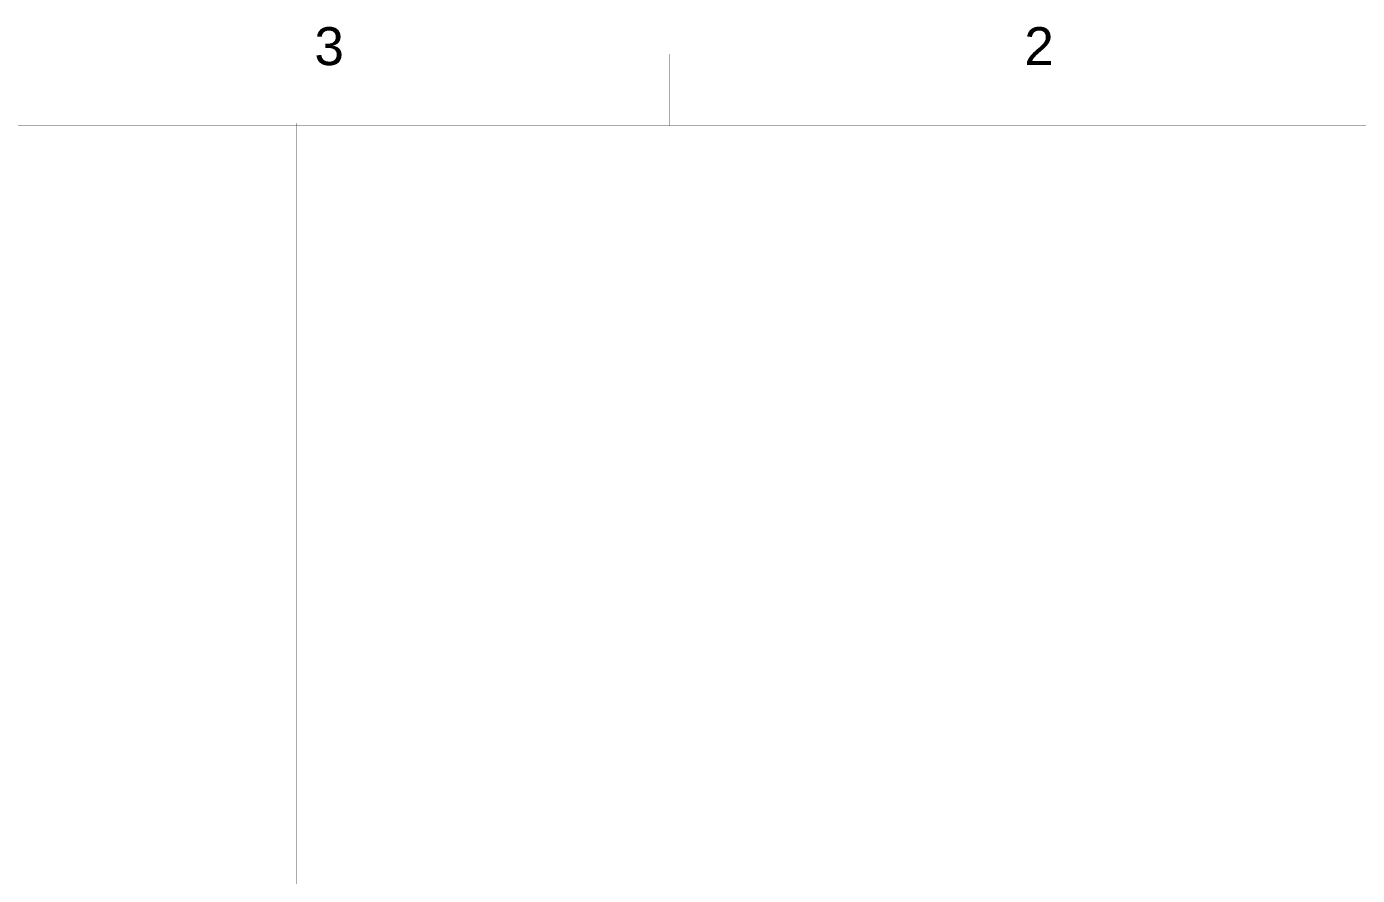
# Model space of a CAD drawing. Header units: inches. Extents: x 0 to 35.2, y -0.7 to 15.9.
# Drawn here: x 29.519 to 33.172, y 13.552 to 15.883 of the extents above; entities that cross this region are included whole.
import ezdxf

# ---------------------------------------------------------------- set-up
doc = ezdxf.new("R2010")
doc.units = ezdxf.units.IN
doc.header["$MEASUREMENT"] = 0
doc.layers.add('Board Outline', color=216, linetype='Continuous')
doc.layers.add('Dimensions', color=6, linetype='Continuous')
doc.styles.add('Arial', font='', dxfattribs={"height": 0.2})
doc.styles.get('Arial').set_extended_font_data('Arial')

msp = doc.modelspace()

# ---------------------------------------------------------------- linework, layer by layer
at = {"layer": 'Board Outline', "const_width": 0.0005}
msp.add_lwpolyline([(30.261, -0.5315), (30.261, 15.6175)], dxfattribs=at)
at = {"layer": 'Board Outline', "const_width": 0.00025}
msp.add_lwpolyline([(30.2609, 15.6175, 1), (30.2612, 15.6175, 1)], format="xyb", close=True, dxfattribs=at)
at = {"layer": 'Dimensions', "const_width": 0.0005}
for points in [[(31.2847, 15.6102), (31.2847, 15.8071)], [(11.9933, 15.6102), (34.9854, 15.6102)]]:
    msp.add_lwpolyline(points, dxfattribs=at)
at = {"layer": 'Dimensions', "const_width": 0.00025}
for points in [[(31.2845, 15.8071, 1), (31.2848, 15.8071, 1)], [(31.2845, 15.6102, 1), (31.2848, 15.6102, 1)]]:
    msp.add_lwpolyline(points, format="xyb", close=True, dxfattribs=at)

# ---------------------------------------------------------------- texts
at = {"layer": 'Dimensions', "style": 'Arial'}
for s, p in [('3', (30.3092, 15.777)), ('2', (32.258, 15.777))]:
    msp.add_text(s, height=0.1042, dxfattribs=at).set_placement(p)

doc.saveas('drawing.dxf')
